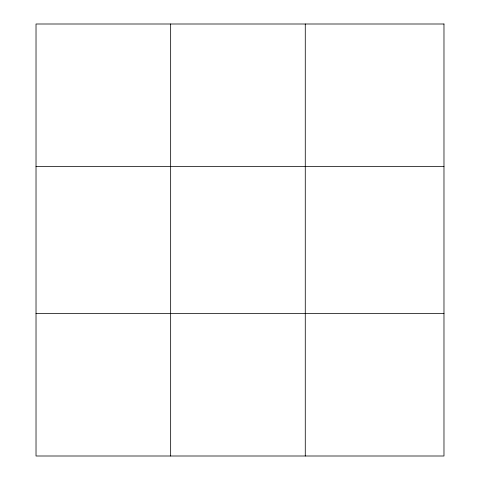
<?xml version="1.0" encoding="UTF-8"?>
<svg xmlns="http://www.w3.org/2000/svg" width="480" height="480" viewBox="0 0 480 480"><rect width="100%" height="100%" fill="white"/><g stroke="black" fill="none" stroke-linecap="round" stroke-linejoin="round"><path stroke-width="0.72" d="M170.652 456L170.652 24M305.274 456L305.274 24M36.024 166.56L443.976 166.56M36.024 313.44L443.976 313.44M443.976 24L443.976 456L36.024 456L36.024 24L443.976 24"/></g></svg>
